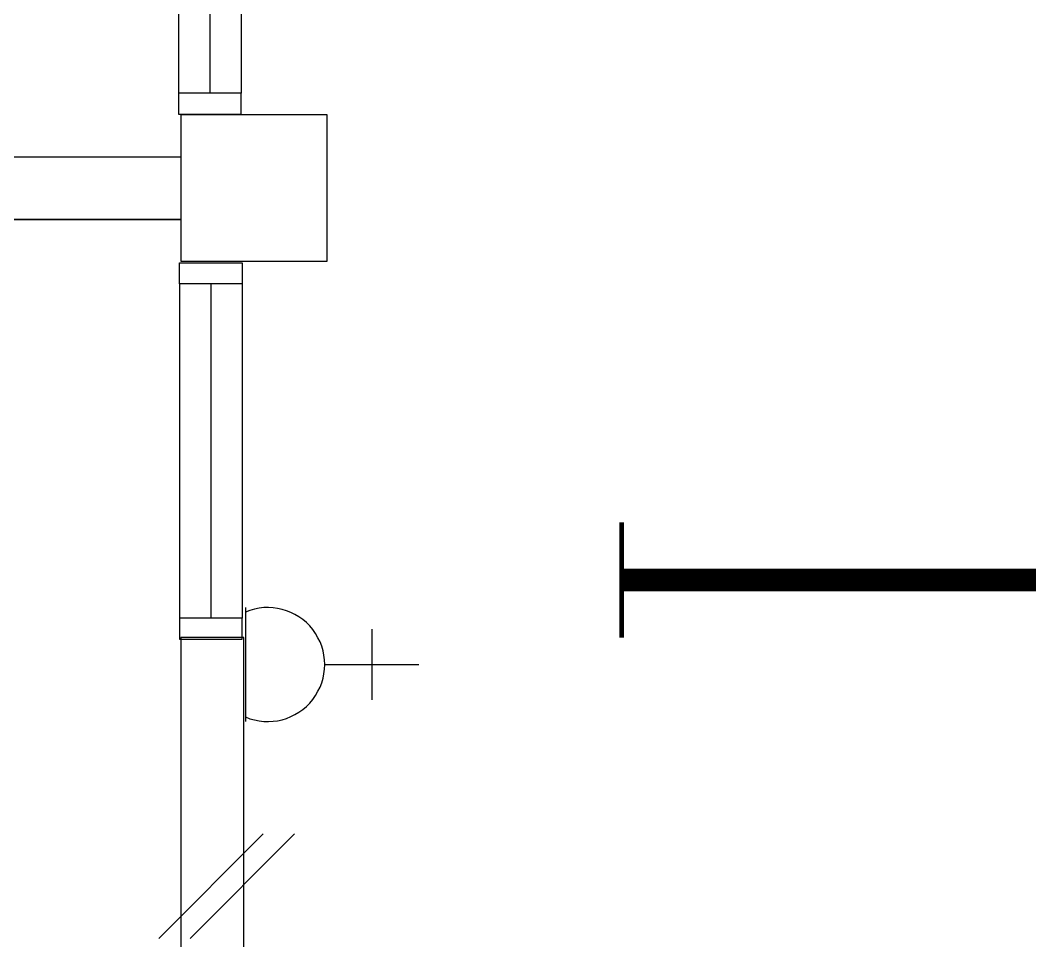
# Model space of a CAD drawing. Header units: inches. Extents: x -106706990 to 300603, y -86718466 to 1728185.
# Drawn here: x 19804 to 22220, y 38054 to 40256 of the extents above; entities that cross this region are included whole.
import ezdxf

# ---------------------------------------------------------------- set-up
doc = ezdxf.new("R2010")
doc.units = ezdxf.units.IN
doc.header["$MEASUREMENT"] = 0
doc.linetypes.add('HIDDEN', pattern=[0.375, 0.25, -0.125])
for name, color, linetype in [('A-ARR', 4, 'Continuous'), ('A-COLUMN', 3, 'Continuous'), ('A-WALL', 1, 'Continuous'), ('A-WIN', 9, 'Continuous'), ('A-WLH', 7, 'Continuous'), ('ELECT', 6, 'Continuous'), ('LAMP', 5, 'Continuous')]:
    doc.layers.add(name, color=color, linetype=linetype)

# ---------------------------------------------------------------- blocks, each defined once
blk = doc.blocks.new('A$C04C40081')
at = {"layer": 'A-WIN', "color": 8}
for p, q in [((850, 150), (50, 150)), ((850, 75), (50, 75)), ((850, 0), (50, 0))]:
    blk.add_line(p, q, dxfattribs=at)
at = {"layer": 'A-WIN', "color": 8, "linetype": 'Continuous'}
for points in [[(50, 150), (0, 150), (0, 0), (50, 0)], [(850, 150), (900, 150), (900, 0), (850, 0)]]:
    blk.add_lwpolyline(points, close=True, dxfattribs=at)
blk = doc.blocks.new('YBC136')
at = {"layer": 'LAMP'}
for points, const_width in [([(-135000.8, 195525.6), (-135000.8, 195250.4)], 10.9), ([(-133690.5, 195525.6), (-133690.5, 195250.4)], 10.9), ([(-135000.8, 195388), (-133690.5, 195388)], 54.6)]:
    blk.add_lwpolyline(points, dxfattribs=dict(at, const_width=const_width))
blk = doc.blocks.new('*U253')
at = {"layer": 'LAMP', "rotation": 180}
blk.add_blockref('YBC136', (-134345.6, 195388, -5.5), dxfattribs=at)
blk = doc.blocks.new('*U254')
at = {"layer": 'LAMP', "color": 0, "linetype": 'ByBlock', "lineweight": -2, "transparency": 16777216}
blk.add_blockref('*U253', (0, 2500), dxfattribs=at)
blk = doc.blocks.new('SOCKET')
at = {"layer": 'ELECT', "color": 6}
for p, q in [((15248.7, 25891.4), (15248.7, 26116.4)), ((15164.3, 26003.9), (15333.1, 26003.9)), ((15112.3, 25701.6), (15385.1, 25701.6))]:
    blk.add_line(p, q, dxfattribs=at)
blk.add_arc((15248.7, 25755), 136.4, 336.9763, 203.0237, dxfattribs=at)

msp = doc.modelspace()

# ---------------------------------------------------------------- linework, layer by layer
at = {"layer": 'A-ARR', "color": 8}
msp.add_line((18838.8, 39779.4), (20188.8, 39779.4), dxfattribs=at)
at = {"layer": 'A-COLUMN', "color": 8}
msp.add_lwpolyline([(20188.8, 39679.4), (20538.8, 39679.4), (20538.8, 40029.4), (20188.8, 40029.4)], close=True, dxfattribs=at)
at = {"layer": 'A-WALL', "color": 8}
for p, q in [((18838.8, 39929.4), (20188.8, 39929.4)), ((20188.8, 39779.4), (18838.8, 39779.4))]:
    msp.add_line(p, q, dxfattribs=at)
msp.add_lwpolyline([(20188.8, 37004.4), (20338.8, 37004.4), (20338.8, 38779.4), (20188.8, 38779.4)], close=True, dxfattribs=at)
at = {"layer": 'A-WLH', "color": 8}
for p, q in [((20135.7, 38059.4), (20385.7, 38309.4)), ((20210.7, 38059.4), (20460.7, 38309.4))]:
    msp.add_line(p, q, dxfattribs=at)

# ---------------------------------------------------------------- block references
at = {"layer": 'A-WIN', "color": 8, "rotation": 90}
for p in [(20332.5, 40031.5), (20335.2, 38775.6)]:
    msp.add_blockref('A$C04C40081', p, dxfattribs=at)
at = {"layer": 'ELECT', "color": 7, "linetype": 'HIDDEN', "rotation": 269.9999999999994}
msp.add_blockref('SOCKET', (-5358.7, 53963.5), dxfattribs=at)
at = {"layer": 'LAMP', "color": 0}
msp.add_blockref('*U254', (21898.4, 36417, -21.8), dxfattribs=at)

doc.saveas('drawing.dxf')
